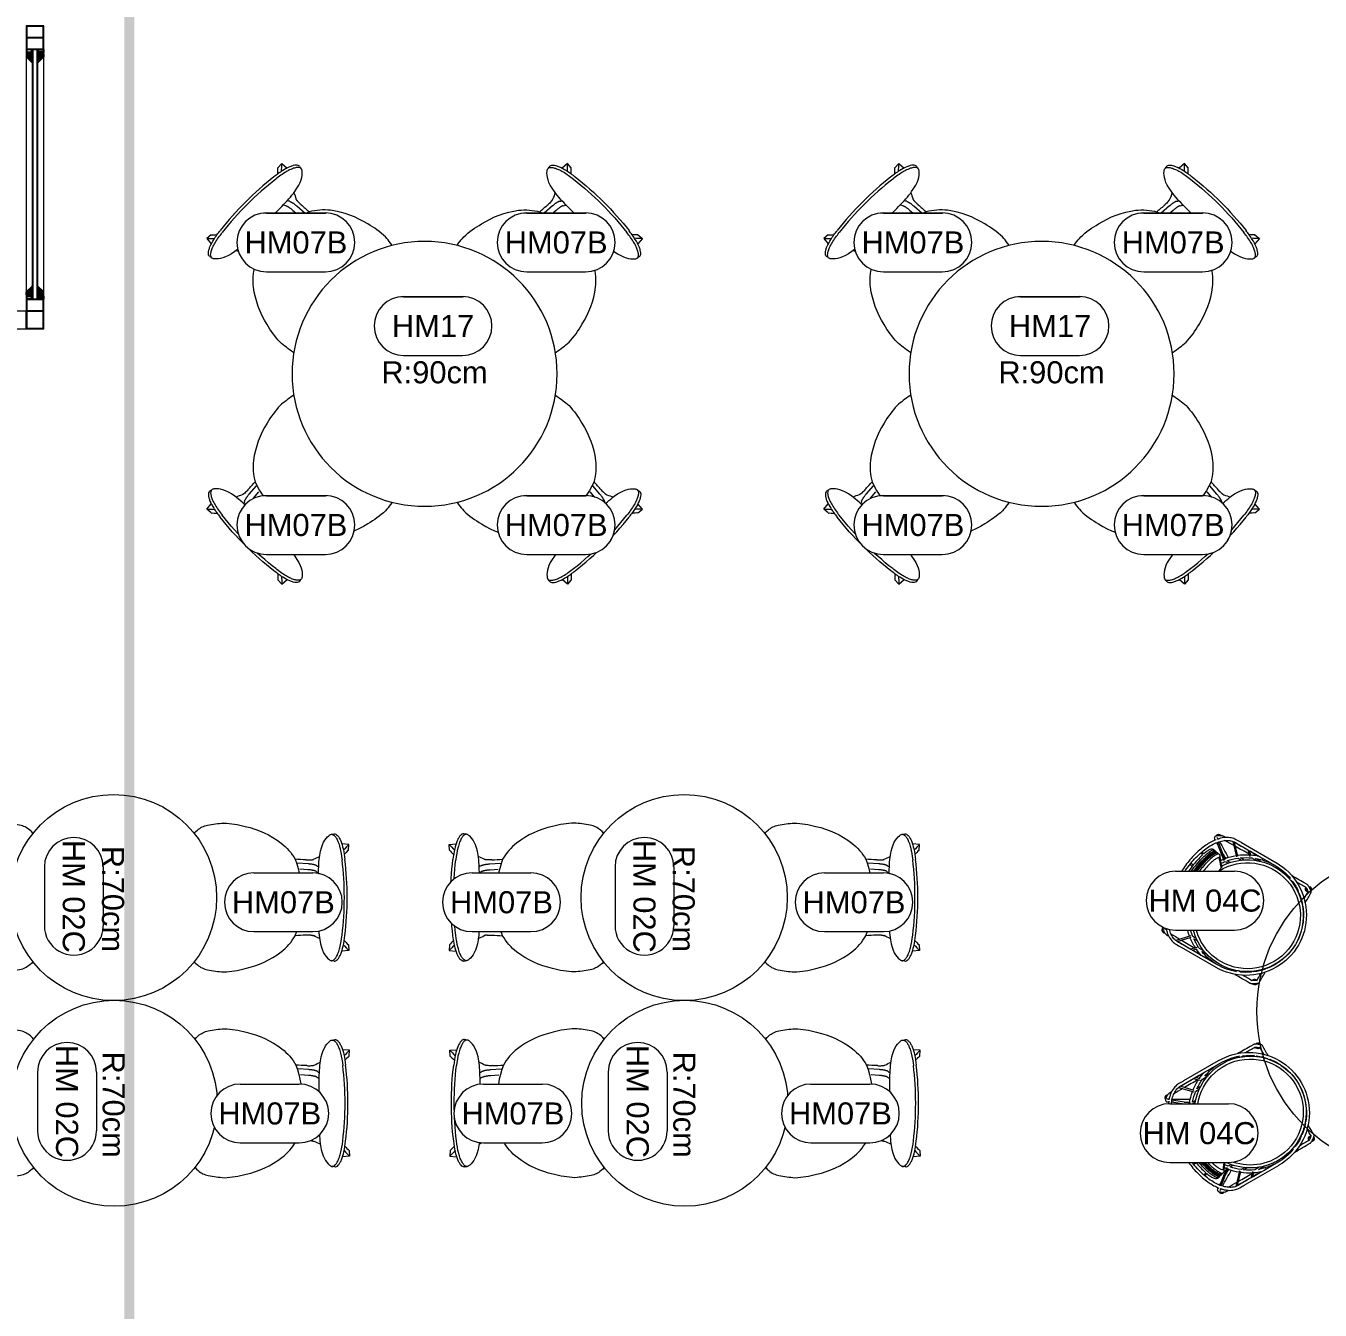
# Model space of a CAD drawing. Header units: millimetres. Extents: x 29001 to 40804, y -8833 to -5892.
# Drawn here: x 30050 to 30489.4, y -7316.2 to -6879.9 of the extents above; entities that cross this region are included whole.
import ezdxf
from ezdxf.enums import TextEntityAlignment as Align

# ---------------------------------------------------------------- set-up
doc = ezdxf.new("R2010")
doc.units = ezdxf.units.MM
doc.linetypes.add('DASHDOT2', pattern=[0.5, 0.25, -0.125, 0, -0.125])
doc.layers.get('0').update_dxf_attribs({"lineweight": 0})
for name, color, linetype, lineweight in [('wipeout', 254, 'Continuous', 0), ('xxx_Auto_Element_Dograma Cam', 140, 'Continuous', 0), ('xxx_Auto_Element_Dograma Ince', 245, 'Continuous', 0), ('xxx_Auto_Element_Dograma Metal', 211, 'Continuous', 0), ('xxx_Auto_Kaplama_Ahşap', 34, 'Continuous', 0), ('xxx_Auto_Kaplama_Ahşap Tarama', 16, 'Continuous', 0), ('xxx_Auto_Kaplama_Aluminyum', 133, 'Continuous', 0), ('xxx_Auto_Kaplama_Mermer Tarama', 45, 'Continuous', 0), ('xxx_Auto_SIGN_GENERAL', 51, 'Continuous', 0), ('xxx_Auto_Tefris_Tefris', 32, 'Continuous', 0), ('xxx_Auto_Yardimci_Isaret Genel', 51, 'Continuous', 0)]:
    doc.layers.add(name, color=color, linetype=linetype, lineweight=lineweight)
doc.styles.add('AUTOBAN', font='')
doc.styles.get("Standard").update_dxf_attribs({"font": 'arial.ttf'})
doc.styles.get('AUTOBAN').set_extended_font_data('Helvetica Normal Tr')

# ---------------------------------------------------------------- blocks, each defined once
blk = doc.blocks.new('2x2 kutu profil')
at = {"layer": 'xxx_Auto_Element_Dograma Metal', "linetype": 'Continuous'}
for points in [[(63241.45, 23662.14), (63242.45, 23662.14), (63242.45, 23660.14), (63241.45, 23660.14)], [(63241.65, 23661.94), (63242.25, 23661.94), (63242.25, 23660.34), (63241.65, 23660.34)]]:
    blk.add_lwpolyline(points, close=True, dxfattribs=at)
blk = doc.blocks.new('ahşap çıta')
at = {"layer": 'xxx_Auto_Kaplama_Ahşap Tarama'}
h = blk.add_hatch(dxfattribs=at)
h.set_pattern_fill('ANSI37', color=256, scale=2, angle=90)
h.set_pattern_definition([(135, (10767.26003, -7070.18812), (-0.176776695, -0.176776695), []), (225, (10767.26003, -7070.18812), (0.176776695, -0.176776695), [])])
edge = h.paths.add_edge_path()
edge.add_line((9163.56, 1679.14), (9162.06, 1679.14))
edge.add_line((9162.06, 1679.14), (9162.06, 1679.64))
edge.add_line((9162.06, 1679.64), (9161.56, 1679.64))
edge.add_line((9161.56, 1679.64), (9161.56, 1680.64))
edge.add_line((9161.56, 1680.64), (9163.56, 1682.64))
edge.add_line((9163.56, 1682.64), (9163.56, 1679.14))
at = {"layer": 'xxx_Auto_Kaplama_Ahşap'}
blk.add_lwpolyline([(9163.56, 1679.14), (9162.06, 1679.14), (9162.06, 1679.64), (9161.56, 1679.64), (9161.56, 1680.64), (9163.56, 1682.64), (9163.56, 1679.14)], dxfattribs=at)
blk = doc.blocks.new('TÜM LAYOOUT')
at = {"layer": 'xxx_Auto_Element_Dograma Cam'}
for points in [[(907.26, -566.07), (907.26, -650.95), (907.66, -650.95), (907.66, -566.07)], [(908.86, -566.07), (908.86, -650.95), (909.26, -650.95), (909.26, -566.07)]]:
    blk.add_lwpolyline(points, close=True, dxfattribs=at)
at = {"layer": 'xxx_Auto_Element_Dograma Ince'}
blk.add_lwpolyline([(905.26, -566.07), (905.26, -650.95), (911.26, -650.95), (911.26, -566.07)], close=True, dxfattribs=at)
at = {"layer": 'xxx_Auto_Element_Dograma Metal', "linetype": 'Continuous'}
for points in [[(911.26, -558.07), (905.26, -558.07), (905.26, -562.07), (911.26, -562.07)], [(911.26, -562.07), (905.26, -562.07), (905.26, -566.07), (911.26, -566.07)], [(911.06, -558.27), (905.46, -558.27), (905.46, -561.87), (911.06, -561.87)], [(911.06, -562.27), (905.46, -562.27), (905.46, -565.87), (911.06, -565.87)], [(911.26, -650.95), (905.26, -650.95), (905.26, -654.95), (911.26, -654.95)], [(911.06, -651.15), (905.46, -651.15), (905.46, -654.75), (911.06, -654.75)], [(905.26, -660.95), (905.26, -654.95), (901.26, -654.95), (901.26, -660.95)], [(911.26, -660.95), (911.26, -654.95), (905.26, -654.95), (905.26, -660.95)], [(911.06, -660.75), (911.06, -655.15), (905.46, -655.15), (905.46, -660.75)]]:
    blk.add_lwpolyline(points, close=True, dxfattribs=at)
at = {"layer": 'xxx_Auto_Kaplama_Ahşap', "color": 1, "xscale": -1, "rotation": 180}
blk.add_blockref('ahşap çıta', (-8256.3, 1112.06), dxfattribs=at)
at = {"layer": 'xxx_Auto_Kaplama_Ahşap', "color": 1, "rotation": 180}
blk.add_blockref('ahşap çıta', (10072.83, 1112.06), dxfattribs=at)
at = {"layer": 'xxx_Auto_Kaplama_Ahşap', "color": 1}
blk.add_blockref('ahşap çıta', (-8256.3, -2329.09), dxfattribs=at)
at = {"layer": 'xxx_Auto_Kaplama_Ahşap', "color": 1, "xscale": -1}
blk.add_blockref('ahşap çıta', (10072.83, -2329.09), dxfattribs=at)
at = {"layer": 'xxx_Auto_Kaplama_Aluminyum', "color": 1, "linetype": 'Continuous', "xscale": -1, "rotation": 90}
for p in [(24567.4, 62675.38), (24567.4, 62591.5)]:
    blk.add_blockref('2x2 kutu profil', p, dxfattribs=at)
at = {"layer": 'xxx_Auto_Kaplama_Aluminyum', "color": 1, "linetype": 'Continuous', "rotation": 270}
for p in [(-22750.88, 62675.38), (-22750.88, 62591.5)]:
    blk.add_blockref('2x2 kutu profil', p, dxfattribs=at)
blk = doc.blocks.new('THC PLAN')
at = {"linetype": 'Continuous'}
blk.add_wipeout([(1592.84, -948.22), (1593.27, -911.48), (1597.33, -907.91), (1608.94, -904.92), (1618.54, -904.84), (1628.14, -907.26), (1634.76, -910.81), (1635.32, -948.21), (1631.21, -948.78), (1626.45, -950.79), (1620.72, -953.05), (1612.25, -953.37), (1605.07, -952), (1598.78, -948.45)], dxfattribs=at).translate(0, 0, 41.86).dxf.layer = 'wipeout'
for p, q in [((1603.32, -909.32), (1602.99, -908.48)), ((1603.46, -908.31), (1603.78, -909.14)), ((1608.45, -908.12), (1608.24, -907.14)), ((1608.74, -907.06), (1608.95, -908.05)), ((1613.88, -907.71), (1613.88, -906.67)), ((1614.38, -906.67), (1614.38, -907.72)), ((1619.31, -908.07), (1619.52, -907.06)), ((1620.02, -907.14), (1619.8, -908.14)), ((1624.43, -909.27), (1624.8, -908.31)), ((1625.27, -908.48), (1624.9, -909.43)), ((1601.41, -916.6), (1597.36, -911.59)), ((1597.74, -911.27), (1601.84, -916.33)), ((1626.42, -916.33), (1630.52, -911.27)), ((1630.91, -911.59), (1626.85, -916.6)), ((1593.63, -918.47), (1593.63, -932.04)), ((1598.24, -919.78), (1594.64, -916.39)), ((1594.71, -915.76), (1598.64, -919.47)), ((1601.41, -918.52), (1601.41, -917.37)), ((1601.91, -916.95), (1601.91, -918.09)), ((1624.58, -916.77), (1624.58, -916.77)), ((1626.35, -918.09), (1626.35, -916.95)), ((1626.85, -917.37), (1626.85, -918.52)), ((1629.63, -919.47), (1633.56, -915.76)), ((1633.62, -916.39), (1630.02, -919.78)), ((1634.63, -918.47), (1634.63, -932.15)), ((1594.63, -921.55), (1596.25, -923.25)), ((1595.86, -923.57), (1594.63, -922.27)), ((1598.24, -922.22), (1598.24, -920.84)), ((1598.74, -920.17), (1598.74, -921.49)), ((1629.52, -921.49), (1629.52, -920.17)), ((1630.02, -920.84), (1630.02, -922.22)), ((1632.01, -923.25), (1633.63, -921.55)), ((1633.63, -922.27), (1632.4, -923.57)), ((1594.63, -926.8), (1594.85, -927.56)), ((1595.86, -927.42), (1595.86, -925.33)), ((1596.36, -924.11), (1596.36, -925.91)), ((1631.9, -925.91), (1631.9, -924.11)), ((1632.4, -925.33), (1632.4, -927.42)), ((1633.41, -927.56), (1633.63, -926.8)), ((1595.86, -938.96), (1595.86, -937.86)), ((1596.36, -939.36), (1596.36, -940.18)), ((1631.9, -940.18), (1631.9, -939.37)), ((1632.4, -937.86), (1632.4, -938.96)), ((1598.24, -943.45), (1598.24, -943.06)), ((1598.74, -943.78), (1598.74, -944.12)), ((1629.52, -944.12), (1629.52, -943.78)), ((1630.02, -943.06), (1630.02, -943.45)), ((1601.41, -946.92), (1601.41, -946.75)), ((1601.91, -947.19), (1601.91, -947.34)), ((1626.35, -947.34), (1626.35, -947.19)), ((1626.85, -946.75), (1626.85, -946.92)), ((1605.2, -949.48), (1605.2, -949.41)), ((1605.7, -949.67), (1605.7, -949.73)), ((1609.43, -951.07), (1609.43, -951.05)), ((1609.93, -951.17), (1609.93, -951.19)), ((1614.38, -951.64), (1614.38, -951.64)), ((1618.33, -951.19), (1618.33, -951.17)), ((1618.83, -951.05), (1618.83, -951.07)), ((1622.56, -949.73), (1622.56, -949.67)), ((1623.06, -949.41), (1623.06, -949.48))]:
    blk.add_line(p, q)
for centre, radius, start, end in [((1614.2, -948.19), 40.47, 94.8315, 95.6642), ((1595.91, -910.88), 1, 90.2693, 208.0879), ((1595.9, -910.88), 0.9, 85.2765, 203.3664), ((-46923.15, -394.15), 48521.73, 359.382869, 359.387008), ((1595.91, -910.86), 0.978, 80.4544, 90.5627), ((1564.68, -929.7), 36.95, 30.447, 31.4039), ((1600.57, -914.16), 5.21, 141.4282, 145.6715), ((297068.66, 175160.92), 343955.08, 210.7908923, 210.7919123), ((-260.29, -2019.91), 2163.75, 30.80378, 30.82388), ((1116.15, -1004.87), 493.16, 10.8161, 10.8849), ((1600.74, -912.29), 0.197, 190.729, 239.4928), ((1569.61, -954.34), 52.12, 53.462, 53.476), ((1600.86, -912.87), 0.2, 190.7761, 223.5898), ((1600.85, -912.88), 0.195, 223.4279, 239.6177), ((1114.71, -1005.15), 494.62, 10.6325, 10.7011), ((1601.7, -913.75), 0.866, 189.3738, 279.2988), ((1884.95, -986.93), 267.55, 164.1343, 164.2614), ((1627.51, -913.35), 0.198, 297.5581, 312.6002), ((1627.5, -913.35), 0.209, 312.4896, 342.9657), ((1887.01, -987.52), 269.69, 164.0082, 164.0495), ((1627.67, -912.78), 0.203, 296.7937, 344.0611), ((1648.5, -945.32), 38.43, 122.6419, 122.6613), ((1889.25, -988.16), 272.02, 163.7985, 163.9236), ((149344.79, -88940.49), 171954.48, 149.2075374, 149.2095778), ((3451.31, -1997.69), 2120.39, 149.17602, 149.19653), ((1663.58, -929.7), 36.94, 148.596, 149.5531), ((1627.65, -914.2), 5.27, 34.3541, 38.5485), ((1632.35, -910.86), 0.978, 89.4373, 99.5464), ((1632.36, -910.88), 0.9, 336.3666, 94.7195), ((1632.36, -910.88), 1, 331.8971, 89.7497), ((50151.07, -394.15), 48521.39, 180.612992, 180.617131), ((-174535.59, 977.81), 176140.55, 359.3821298, 359.3837966), ((-84176.07, 5.7), 85775.8, 359.3844292, 359.3847095), ((1614.13, -932.64), 19, 122.793, 0.0008), ((-412725.86, 3543.07), 414345.63, 359.3824647, 359.3831882), ((1614.13, -932.64), 18, 117.59, 0.0008), ((1614.02, -932.03), 20.34, 129.2367, 140.661), ((1614.03, -932.05), 19.36, 130.6829, 142.1514), ((18363.75, 9073.41), 19513.8, 210.787593, 210.792986), ((1600.81, -917.19), 0.488, 118.4283, 144.886), ((1569.48, -955.03), 51.51, 48.1472, 51.9769), ((1614.19, -932.24), 20.61, 125.0952, 127.857), ((1614.19, -932.24), 19.61, 124.3323, 128.778), ((1614.16, -932.7), 19.07, 122.7793, 129.9888), ((1604.38, -916.07), 0.807, 227.9853, 276.9377), ((1614.44, -962.53), 46.36, 81.6537, 86.4291), ((1614.13, -932.64), 18, 0.0079, 60.5484), ((1623.87, -916.4), 0.733, 260.9271, 310.9473), ((1646.83, -943.52), 34.8, 124.6874, 130.2411), ((1614.13, -932.64), 19, 0.0079, 56.645), ((1614.08, -932.23), 19.6, 51.2236, 55.021), ((1614.07, -932.24), 20.61, 52.1425, 54.1372), ((1614.23, -932.05), 19.36, 37.8462, 49.3143), ((1614.25, -932.03), 20.33, 39.3378, 50.7645), ((-13877.25, 8324.46), 18049.53, 329.204559, 329.210392), ((415951.98, 3543.04), 414343.49, 180.6168118, 180.6175353), ((87404.05, 5.7), 85775.52, 180.6152905, 180.6155707), ((177763.61, 977.8), 176140.31, 180.6162034, 180.6178702), ((349183.86, -4670.25), 347609.36, 179.3822299, 179.3827779), ((1614.25, -932.22), 20.63, 142.0473, 152.9751), ((1614.22, -932.2), 19.6, 144.5757, 155.6342), ((1614.23, -932.71), 19.13, 144.0882, 146.7268), ((1614.03, -932.7), 19.11, 33.256, 35.8973), ((1614.06, -932.2), 19.59, 24.3634, 35.4291), ((1614.01, -932.22), 20.64, 27.0261, 37.9514), ((-345954.87, -4670.24), 347608.63, 0.6172221, 0.6177701), ((1613.96, -932.08), 20.31, 154.4617, 162.0598), ((1614.2, -932.16), 19.57, 159.5687, 178.2071), ((1595.22, -925.69), 0.547, 141.6908, 178.2924), ((1614.15, -932.63), 19.02, 159.3031, 164.1022), ((1614.07, -932.16), 19.56, 0.343, 20.4337), ((1614.31, -932.08), 20.3, 17.9379, 25.5392), ((1633.04, -925.69), 0.547, 1.7075, 38.3186), ((1614.09, -932.64), 19.04, 0.0133, 15.9291), ((1614.13, -932.15), 20.5, 179.7042, 0.2959), ((1614.19, -932.13), 19.56, 180.031, 200.4327), ((1614.1, -932.63), 19.03, 339.278, 359.9877), ((1614.07, -932.13), 19.56, 339.5661, 359.9696), ((1614.19, -932.6), 19.07, 200.7714, 215.8967), ((1614.21, -932.09), 19.59, 204.3627, 215.4282), ((1614.05, -932.09), 19.59, 324.5737, 335.6366), ((1632.98, -938.83), 0.515, 328.5381, 348.5813), ((4065.95, -924.18), 2470.22, 180.397, 180.4842), ((1614.03, -932.25), 19.35, 217.8474, 229.3188), ((1614.12, -932.64), 19.01, 312.0405, 326.7493), ((1614.24, -932.25), 19.35, 310.6809, 322.1522), ((-889.11, -923.77), 2521.64, 359.51618, 359.6016), ((1595.9, -946.08), 0.999, 180.1266, 275.5049), ((1595.9, -946.08), 0.899, 156.6331, 270.4107), ((1604.7, -940.18), 10.1, 208.4626, 218.5795), ((1595.9, -946.08), 1, 355.3101, 92.3742), ((1595.9, -946.08), 0.899, 349.4504, 89.1333), ((1598.82, -5280.97), 4334.49, 89.99144, 90.02914), ((1595.93, -946.09), 0.869, 338.6947, 349.6935), ((1595.92, -946.09), 0.974, 336.4929, 349.6812), ((1595.95, -946.08), 0.946, 349.3656, 355.317), ((1600.71, -946.98), 0.499, 236.2994, 259.2635), ((1614.19, -932.55), 19.1, 230.0016, 241.9381), ((1614.2, -932.04), 19.63, 231.2306, 242.7134), ((1614.08, -932.55), 19.1, 296.3579, 309.977), ((1614.06, -932.04), 19.63, 297.2867, 308.7696), ((1629.44, -5280.93), 4334.46, 89.97086, 90.00856), ((1632.36, -946.08), 1, 87.6256, 184.6899), ((1632.31, -946.08), 0.946, 184.683, 190.6344), ((1632.34, -946.09), 0.975, 190.3184, 203.5021), ((1632.36, -946.08), 0.899, 90.8663, 190.5496), ((1623.37, -940.04), 10.34, 321.4895, 331.2152), ((1632.33, -946.09), 0.869, 190.3065, 201.3053), ((1632.36, -946.08), 0.999, 264.5046, 359.8638), ((1632.36, -946.08), 0.899, 268.6642, 23.372), ((1632.39, -946.07), 0.976, 359.5151, 27.8367), ((1614.15, -932.58), 19.06, 243.7062, 265.5193), ((1614.09, -932.25), 19.38, 244.3599, 256.088), ((1614.15, -932.06), 19.59, 257.567, 265.6333), ((1614.13, -932.27), 19.38, 270.7456, 272.5678), ((1614.12, -932.07), 19.58, 272.6119, 282.4335), ((1614.11, -932.55), 19.09, 277.8507, 284.309), ((1614.17, -932.26), 19.38, 283.91, 295.6403)]:
    blk.add_arc(centre, radius, start, end)
for points, knots in [([(1633.63, -932.15), (1633.63, -928.56), (1633.63, -923.88), (1633.63, -918.7), (1633.63, -916.97), (1633.61, -915.77), (1633.26, -914.51), (1632.34, -912.98), (1631, -911.6), (1628.69, -909.89), (1624.97, -908.2), (1619.8, -906.95), (1614.12, -906.53), (1608.48, -906.95), (1603.31, -908.19), (1599.58, -909.89), (1597.25, -911.6), (1595.91, -913), (1594.99, -914.52), (1594.66, -915.78), (1594.63, -916.95), (1594.63, -918.63), (1594.63, -921.61), (1594.63, -926.3), (1594.63, -929.94), (1594.63, -932.15)], [0, 0, 0, 0, 10.76451, 14.024069, 15.555245, 15.941019, 17.620949, 19.411439, 21.291586, 23.347652, 28.009803, 33.466332, 39.246754, 45.02672, 50.416088, 55.123917, 57.239292, 59.076888, 60.892815, 62.543481, 62.92004, 64.407062, 67.565743, 71.876191, 78.483634, 78.483634, 78.483634, 78.483634]), ([(1594.81, -912.94), (1594.81, -912.65), (1594.82, -912.32), (1594.82, -911.87), (1594.96, -911.42), (1595.34, -910.77), (1595.82, -910.12), (1596.28, -909.69), (1596.71, -909.62), (1596.98, -909.79), (1597.14, -910.05), (1597.24, -910.22), (1597.31, -910.34)], [0, 0, 0, 0, 0.880915, 0.993849, 1.346591, 2.269542, 3.256294, 3.760106, 4.149937, 4.470063, 4.670286, 5.067906, 5.067906, 5.067906, 5.067906]), ([(1597.08, -910.51), (1598.11, -909.7), (1600.5, -908.28), (1604.62, -906.79), (1609.26, -905.87), (1614.15, -905.57), (1619.06, -905.88), (1623.7, -906.8), (1627.81, -908.3), (1630.18, -909.72), (1631.18, -910.51)], [0, 0, 0, 0, 3.921864, 8.309993, 13.091815, 18.083368, 22.974007, 27.823927, 32.224374, 36.05482, 36.05482, 36.05482, 36.05482]), ([(1600.42, -911.64), (1600.41, -911.53), (1600.42, -911.3), (1600.58, -910.84), (1601.09, -910.3), (1602.06, -909.76), (1602.84, -909.45), (1603.31, -909.29)], [0, 0, 0, 0, 0.338025, 0.68305, 1.454174, 2.518494, 3.984482, 3.984482, 3.984482, 3.984482]), ([(1628.03, -912.26), (1628.06, -912.17), (1628, -911.96), (1627.76, -911.68), (1627.37, -911.36), (1626.56, -910.87), (1625.22, -910.28), (1622.71, -909.45), (1619.97, -908.89), (1617.13, -908.57), (1614.75, -908.46), (1610.9, -908.53), (1607.33, -908.98), (1604.5, -909.66), (1603.23, -910.04), (1602.2, -910.4), (1601.29, -910.84), (1600.81, -911.14), (1600.5, -911.44), (1600.42, -911.66), (1600.44, -911.75)], [0, 0, 0, 0, 0.278376, 0.622174, 1.101377, 1.776557, 3.467846, 5.471554, 9.70769, 11.850074, 14.034591, 16.85395, 23.401701, 24.800898, 25.582134, 27.367063, 28.053406, 28.640071, 29.045823, 29.318055, 29.318055, 29.318055, 29.318055]), ([(1627.86, -912.83), (1627.89, -912.74), (1627.84, -912.53), (1627.6, -912.25), (1627.22, -911.94), (1626.42, -911.45), (1625.11, -910.86), (1622.65, -910.04), (1619.24, -909.34), (1615.52, -909.04), (1610.96, -909.13), (1607.51, -909.54), (1604.63, -910.24), (1603.35, -910.61), (1602.21, -911.02), (1601.33, -911.46), (1600.89, -911.75), (1600.61, -912.02), (1600.53, -912.24), (1600.55, -912.33)], [0, 0, 0, 0, 0.277702, 0.618512, 1.091914, 1.757706, 3.423591, 5.396429, 9.506247, 13.871508, 16.559288, 23.186824, 24.264895, 25.436055, 27.176987, 27.899431, 28.370671, 28.773552, 29.045239, 29.045239, 29.045239, 29.045239]), ([(1627.76, -913.21), (1627.78, -913.12), (1627.73, -912.91), (1627.49, -912.63), (1627.12, -912.32), (1626.33, -911.83), (1625.03, -911.25), (1622.6, -910.44), (1619.21, -909.73), (1615.51, -909.43), (1610.97, -909.52), (1607.54, -909.94), (1604.67, -910.63), (1603.4, -911), (1602.27, -911.41), (1601.4, -911.85), (1600.96, -912.14), (1600.69, -912.41), (1600.6, -912.63), (1600.62, -912.72)], [0, 0, 0, 0, 0.276857, 0.615332, 1.083989, 1.743361, 3.392434, 5.344886, 9.417286, 13.762083, 16.446861, 23.042581, 24.113255, 25.276096, 27.004477, 27.721281, 28.188925, 28.589676, 28.860721, 28.860721, 28.860721, 28.860721]), ([(1600.61, -912.61), (1600.62, -912.51), (1600.7, -912.29), (1600.98, -912), (1601.41, -911.7), (1602.26, -911.26), (1603.66, -910.73), (1606.94, -909.86), (1610.8, -909.36), (1614.59, -909.27), (1617.1, -909.39), (1619.47, -909.65), (1621.63, -910.06), (1623.56, -910.59), (1625.09, -911.11), (1626.36, -911.69), (1627.12, -912.18), (1627.5, -912.49), (1627.73, -912.81), (1627.78, -913.03), (1627.77, -913.12)], [0, 0, 0, 0, 0.299857, 0.688409, 1.212511, 1.856299, 3.561617, 5.708866, 12.030256, 15.183819, 17.082644, 19.555489, 22.346767, 23.656596, 25.571171, 27.191727, 27.809975, 28.30105, 28.668251, 28.958914, 28.958914, 28.958914, 28.958914]), ([(1627.7, -913.4), (1627.73, -913.31), (1627.67, -913.1), (1627.44, -912.82), (1627.07, -912.51), (1626.28, -912.03), (1624.99, -911.44), (1622.58, -910.63), (1619.2, -909.93), (1615.51, -909.63), (1610.98, -909.72), (1607.55, -910.13), (1604.69, -910.83), (1603.43, -911.19), (1602.3, -911.61), (1601.44, -912.04), (1601, -912.34), (1600.72, -912.6), (1600.64, -912.82), (1600.66, -912.91)], [0, 0, 0, 0, 0.276638, 0.614131, 1.080881, 1.737163, 3.377868, 5.320178, 9.373954, 13.708549, 16.391827, 22.971683, 24.038674, 25.197375, 26.919507, 27.633832, 28.100026, 28.499849, 28.770724, 28.770724, 28.770724, 28.770724]), ([(1603.78, -909.14), (1604.58, -908.89), (1606.28, -908.46), (1609.88, -907.87), (1614.41, -907.58), (1619.64, -907.99), (1622.9, -908.75), (1624.43, -909.27)], [0, 0, 0, 0, 2.511515, 5.247937, 10.953451, 16.085332, 20.943932, 20.943932, 20.943932, 20.943932]), ([(1624.9, -909.43), (1625.17, -909.54), (1625.68, -909.74), (1626.56, -910.16), (1627.39, -910.65), (1628.03, -911.37), (1628.11, -911.93), (1628.05, -912.17)], [0, 0, 0, 0, 0.854425, 1.667052, 2.902407, 3.750177, 4.494991, 4.494991, 4.494991, 4.494991]), ([(1630.95, -910.34), (1631.02, -910.22), (1631.12, -910.05), (1631.28, -909.79), (1631.56, -909.62), (1631.98, -909.69), (1632.44, -910.12), (1632.91, -910.76), (1633.3, -911.42), (1633.44, -911.87), (1633.45, -912.32), (1633.45, -912.65), (1633.45, -912.94)], [0, 0, 0, 0, 0.397513, 0.599592, 0.923848, 1.307284, 1.812926, 2.777218, 3.722785, 4.073147, 4.186061, 5.067708, 5.067708, 5.067708, 5.067708]), ([(1593.63, -918.47), (1593.64, -917.81), (1593.61, -916.97), (1593.68, -915.56), (1594.07, -914.15), (1595.1, -912.36), (1596.16, -911.3), (1596.75, -910.79)], [0, 0, 0, 0, 1.986445, 2.527254, 4.232645, 6.326212, 8.682617, 8.682617, 8.682617, 8.682617]), ([(1627.59, -913.79), (1627.62, -913.69), (1627.57, -913.49), (1627.34, -913.21), (1626.96, -912.9), (1626.19, -912.41), (1624.91, -911.83), (1622.52, -911.02), (1619.17, -910.33), (1615.5, -910.03), (1610.99, -910.12), (1607.57, -910.53), (1604.73, -911.22), (1603.48, -911.59), (1602.36, -912), (1601.5, -912.43), (1601.07, -912.73), (1600.79, -912.99), (1600.71, -913.21), (1600.73, -913.3)], [0, 0, 0, 0, 0.276621, 0.612525, 1.076377, 1.726712, 3.35076, 5.272889, 9.289591, 13.603837, 16.284117, 22.83233, 23.891984, 25.042448, 26.752132, 27.462175, 27.926158, 28.324409, 28.59525, 28.59525, 28.59525, 28.59525]), ([(1600.72, -913.2), (1600.73, -913.1), (1600.8, -912.88), (1601.07, -912.59), (1601.5, -912.29), (1602.36, -911.84), (1603.75, -911.32), (1606.44, -910.6), (1610.22, -910.01), (1614.8, -909.81), (1619.22, -910.15), (1622.61, -910.88), (1625, -911.69), (1626.23, -912.27), (1626.97, -912.75), (1627.34, -913.07), (1627.57, -913.38), (1627.62, -913.6), (1627.61, -913.7)], [0, 0, 0, 0, 0.298109, 0.672222, 1.181866, 1.847501, 3.58322, 5.631914, 10.203243, 15.02391, 19.387936, 23.475016, 25.395043, 26.937474, 27.549506, 28.042589, 28.40077, 28.694057, 28.694057, 28.694057, 28.694057]), ([(1600.84, -913.89), (1600.82, -913.79), (1600.9, -913.59), (1601.16, -913.33), (1601.56, -913.04), (1602.39, -912.61), (1603.79, -912.08), (1606.47, -911.36), (1610.26, -910.77), (1614.78, -910.57), (1619.11, -910.91), (1622.4, -911.61), (1624.74, -912.39), (1625.96, -912.95), (1626.75, -913.43), (1627.14, -913.74), (1627.4, -914.05), (1627.46, -914.27), (1627.43, -914.36)], [0, 0, 0, 0, 0.278877, 0.621533, 1.095914, 1.760487, 3.415037, 5.578987, 10.091194, 14.876802, 19.142059, 23.109684, 24.91948, 26.554393, 27.129029, 27.676229, 28.060521, 28.328174, 28.328174, 28.328174, 28.328174]), ([(1601.84, -914.6), (1601.82, -914.51), (1601.9, -914.33), (1602.14, -914.09), (1602.51, -913.83), (1603.28, -913.43), (1604.57, -912.96), (1607.05, -912.31), (1610.53, -911.78), (1614.71, -911.6), (1618.72, -911.89), (1621.76, -912.52), (1623.93, -913.22), (1625.2, -913.79), (1626.02, -914.3), (1626.38, -914.72), (1626.43, -914.92), (1626.41, -915)], [0, 0, 0, 0, 0.259541, 0.576073, 1.010427, 1.622498, 3.14659, 5.139082, 9.305189, 13.701852, 17.654608, 21.343981, 22.998248, 24.493832, 25.517481, 25.87179, 26.120974, 26.120974, 26.120974, 26.120974]), ([(1631.51, -910.79), (1631.81, -911.04), (1632.36, -911.56), (1633.34, -912.68), (1634.19, -914.12), (1634.58, -915.55), (1634.65, -916.97), (1634.62, -917.81), (1634.63, -918.47)], [0, 0, 0, 0, 1.165515, 2.298684, 4.425887, 6.153316, 6.688381, 8.682163, 8.682163, 8.682163, 8.682163]), ([(1626.41, -915), (1625.97, -915.32), (1625.33, -915.81), (1624.51, -916.47), (1624.07, -916.85), (1623.82, -917.06), (1623.77, -917.11), (1623.75, -917.11), (1623.73, -917.11), (1623.7, -917.1), (1623.3, -917.02), (1622.73, -916.91), (1622.01, -916.79), (1621.33, -916.68), (1620.45, -916.56), (1618.84, -916.36), (1617, -916.22), (1612.19, -916.09), (1608.12, -916.35), (1604.64, -916.84), (1604.47, -916.86), (1604.37, -916.78), (1603.9, -916.34), (1603.27, -915.79), (1602.48, -915.12), (1602.09, -914.8), (1601.84, -914.6)], [0, 0, 0, 0, 1.638122, 2.407606, 3.164681, 3.377744, 3.380052, 3.389163, 3.423595, 3.452493, 3.460983, 4.66918, 5.166854, 5.667294, 6.73481, 7.820974, 10.55463, 12.251255, 22.267831, 22.760393, 22.783016, 22.786224, 23.134341, 24.725115, 25.26913, 26.243946, 26.243946, 26.243946, 26.243946]), ([(1626.41, -915), (1626.47, -915.02), (1626.57, -915.03), (1626.79, -915.02), (1627.16, -914.87), (1627.37, -914.58), (1627.43, -914.36)], [0, 0, 0, 0, 0.167666, 0.321649, 0.644728, 1.334715, 1.334715, 1.334715, 1.334715]), ([(1596.5, -947.47), (1596.39, -947.45), (1596.22, -947.34), (1596, -947.09), (1595.62, -946.6), (1595.25, -946.03), (1594.94, -945.49), (1594.82, -945.21), (1594.82, -944.88), (1594.8, -942.8), (1594.79, -940.79), (1594.77, -938.93)], [0, 0, 0, 0, 0.34068, 0.599078, 0.989648, 2.195656, 2.619669, 2.869219, 3.117296, 3.578898, 9.1396, 9.1396, 9.1396, 9.1396]), ([(1633.49, -938.93), (1633.48, -940.94), (1633.46, -943.01), (1633.45, -945.09), (1633.43, -945.26), (1633.32, -945.49), (1633.01, -946.03), (1632.64, -946.6), (1632.26, -947.09), (1632.05, -947.34), (1631.87, -947.45), (1631.76, -947.47)], [0, 0, 0, 0, 6.022079, 6.190929, 6.26967, 6.514877, 6.943839, 8.152033, 8.537297, 8.799681, 9.139602, 9.139602, 9.139602, 9.139602]), ([(1600.52, -947.48), (1599.22, -947.48), (1597.88, -947.48), (1596.54, -947.48), (1596.5, -947.47)], [0, 0, 0, 0, 3.901896, 4.019045, 4.019045, 4.019045, 4.019045]), ([(1631.76, -947.47), (1631.72, -947.48), (1630.38, -947.48), (1629.04, -947.48), (1627.74, -947.48)], [0, 0, 0, 0, 0.118356, 4.019062, 4.019062, 4.019062, 4.019062])]:
    blk.add_open_spline(points, degree=3, knots=knots)
blk = doc.blocks.new('*U141')
at = {"layer": 'xxx_Auto_Tefris_Tefris', "xscale": -1}
blk.add_blockref('THC PLAN', (1614.08, 929.11, -20.93), dxfattribs=at)
blk = doc.blocks.new('*U140')
at = {"color": 0, "linetype": 'ByBlock', "lineweight": -2, "transparency": 16777216}
blk.add_blockref('*U141', (22504.95, 4637.74, 20.93), dxfattribs=at)
for p, rotation in [((22444.62, 4601.8, 20.93), 59.99999999999997), ((22566.24, 4603.46, 20.93), 299.9999999999999), ((22445.57, 4531.58, 20.93), 120), ((22567.2, 4533.24, 20.93), 239.9999999999999), ((22506.86, 4497.3, 20.93), 180)]:
    blk.add_blockref('*U141', p, dxfattribs=dict(at, rotation=rotation))
blk = doc.blocks.new('wıng 01')
blk.add_wipeout([(-40.12, 0.99), (-40.12, 1.98), (-40.01, 6.69), (-39.78, 11.39), (-38.74, 17.8), (-36.81, 21.6), (-33.94, 23.97), (-29.41, 25.03), (-25.94, 25.27), (-22.96, 24.94), (-19.31, 24.16), (-12.23, 21.67), (-8.87, 19.74), (-5.37, 16.93), (-3.75, 15.06), (-2.36, 12.98), (3.88, 12.96), (4.9, 13.44), (5.91, 13.94), (6.28, 15.95), (7.03, 18.21), (8.45, 20.42), (9.89, 21.46), (11.17, 21.6), (12.13, 20.92), (13.47, 18.18), (15.84, 18.01), (15.69, 16.05), (14.29, 14.58), (14.51, 12.92), (14.89, 9.22), (15.1, 6.35), (15.21, 4.05), (15.28, -0.11), (15.25, -3), (15.15, -5.39), (14.85, -9.7), (14.51, -12.92), (14.29, -14.58), (15.69, -16.05), (15.84, -18.01), (13.47, -18.18), (13.24, -18.84), (12.84, -19.76), (12.33, -20.65), (11.63, -21.39), (11.11, -21.61), (9.89, -21.46), (8.34, -20.3), (7.45, -19.05), (6.93, -17.97), (6.36, -16.24), (6.1, -15.09), (5.91, -13.94), (4.2, -13.11), (3.4, -12.83), (2.39, -12.76), (-2.36, -12.98), (-2.66, -13.47), (-4.14, -15.54), (-6.34, -17.84), (-10.22, -20.56), (-12.7, -21.88), (-18.09, -23.84), (-25.91, -25.25), (-32.12, -24.56), (-33.94, -23.95), (-37.24, -21.01), (-38.18, -19.36), (-38.82, -17.46), (-39.42, -14.6), (-39.84, -10.45), (-40.12, -1.96), (-40.12, 0.99), (-40.11, 2.9), (-40.01, 6.69), (-39.96, 8.09), (-39.91, 9.17), (-39.91, 9.17), (-39.84, 10.46)]).dxf.layer = 'wipeout'
at = {"layer": 'xxx_Auto_Tefris_Tefris'}
for p, q in [((15.84, 18.01), (13.47, 18.18)), ((15.69, 16.05), (15.84, 18.01)), ((2.04, 11.42), (-1.68, 11.68)), ((1.9, 9.45), (-0.84, 9.65)), ((2.04, -11.42), (-1.68, -11.68)), ((1.9, -9.45), (-0.84, -9.65)), ((15.69, -16.05), (15.84, -18.01)), ((15.84, -18.01), (13.47, -18.18))]:
    blk.add_line(p, q, dxfattribs=at)
at = {"layer": 'xxx_Auto_Tefris_Tefris', "flags": 128}
for points in [[(-40.13, 0), (-40.12, 1.98, -0.01371), (-39.78, 11.39, -0.049344), (-38.74, 17.8, -0.150356), (-35.54, 22.91, -0.130615), (-32.12, 24.58, -0.0306), (-26.68, 25.31, -0.055771), (-19.31, 24.16, -0.107535), (-7.11, 18.5, -0.093156), (-2.36, 12.98, -0.080348), (0, 0.01, -0.080348)], [(-40.13, 0.02), (-40.12, -1.96, 0.01371), (-39.78, -11.38, 0.049344), (-38.74, -17.78, 0.150356), (-35.54, -22.9, 0.130615), (-32.12, -24.56, 0.0306), (-26.68, -25.29, 0.055771), (-19.31, -24.14, 0.107535), (-7.11, -18.48, 0.093156), (-2.36, -12.97, 0.080348), (0, 0.01, 0.080348)]]:
    blk.add_lwpolyline(points, format="xyb", dxfattribs=at)
at = {"layer": 'xxx_Auto_Tefris_Tefris'}
for centre, radius, start, end in [((32.44, 0.66), 24.02, 133.7252, 140.0659), ((-29.21, 84.05), 78.41, 294.9616, 296.6092), ((32.94, -1.94), 24.92, 133.7931, 138.4714), ((2.09, 26.27), 13.52, 266.6877, 273.0463), ((-90.37, 0.12), 104.69, 359.9361, 6.9687), ((-90.84, 0.11), 106.13, 359.9391, 6.9294), ((-90.37, -0.12), 104.69, 353.0313, 0.0638), ((-90.84, -0.11), 106.13, 353.0706, 0.0609), ((2.09, -25.94), 13.18, 86.4557, 93.3668), ((-29.21, -84.05), 78.41, 63.3908, 65.0384), ((32.44, -0.66), 24.02, 219.9341, 226.2748), ((32.94, 1.94), 24.92, 221.5286, 226.2069)]:
    blk.add_arc(centre, radius, start, end, dxfattribs=at)
for points, knots in [([(5.53, 0), (5.53, 2.62), (5.5, 5.14), (5.57, 10.17), (5.68, 12.43), (6.57, 18.26), (7.86, 19.97), (9.04, 20.99)], [-30.924593, -30.924593, -30.924593, -30.924593, -23.146046, -23.146046, -15.475307, -15.475307, 0, 0, 0, 0]), ([(9.04, 20.99), (9.17, 21.1), (9.39, 21.28), (9.74, 21.45), (10.08, 21.49), (10.55, 21.38), (11.14, 20.89), (11.75, 19.96), (12.34, 18.64), (13.08, 16.26), (13.37, 14.25), (13.55, 12.82)], [0, 0, 0, 0, 0.485183, 0.859706, 1.159692, 1.481517, 2.268611, 3.422819, 4.81791, 6.58255, 10.895845, 10.895845, 10.895845, 10.895845]), ([(10.84, 21.61), (11.03, 21.64), (11.47, 21.55), (12.07, 21.04), (12.63, 20.23), (13.34, 18.73), (14.05, 16.27), (14.36, 14.13), (14.51, 12.92)], [0, 0, 0, 0, 0.573518, 1.294158, 2.312461, 3.504345, 6.28637, 9.963364, 9.963364, 9.963364, 9.963364]), ([(5.53, 0), (5.53, -2.62), (5.5, -5.14), (5.57, -10.17), (5.68, -12.43), (6.57, -18.26), (7.86, -19.97), (9.04, -20.99)], [-30.924593, -30.924593, -30.924593, -30.924593, -23.146046, -23.146046, -15.475307, -15.475307, 0, 0, 0, 0]), ([(9.04, -20.99), (9.17, -21.1), (9.39, -21.28), (9.74, -21.45), (10.08, -21.49), (10.55, -21.38), (11.14, -20.89), (11.75, -19.96), (12.34, -18.64), (13.08, -16.26), (13.37, -14.25), (13.55, -12.82)], [0, 0, 0, 0, 0.485183, 0.859706, 1.159692, 1.481517, 2.268611, 3.422819, 4.81791, 6.58255, 10.895845, 10.895845, 10.895845, 10.895845]), ([(10.84, -21.61), (11.03, -21.64), (11.47, -21.55), (12.07, -21.04), (12.63, -20.23), (13.34, -18.73), (14.05, -16.27), (14.36, -14.13), (14.51, -12.92)], [0, 0, 0, 0, 0.573518, 1.294158, 2.312461, 3.504345, 6.28637, 9.963364, 9.963364, 9.963364, 9.963364])]:
    blk.add_open_spline(points, degree=3, knots=knots, dxfattribs=at)
for points in [[(9.89, 21.46), (10.2, 21.51), (10.52, 21.56), (10.83, 21.61)], [(1.31, 12.78), (0.09, 12.84), (-1.14, 12.91), (-2.36, 12.98)], [(4.71, 8.89), (4.99, 8.71), (5.28, 8.54), (5.55, 8.36)], [(4.85, 10.85), (5.11, 10.69), (5.36, 10.53), (5.61, 10.37)], [(4.71, -8.89), (4.99, -8.71), (5.28, -8.54), (5.55, -8.36)], [(1.31, -12.78), (0.09, -12.84), (-1.14, -12.91), (-2.36, -12.98)], [(4.85, -10.85), (5.11, -10.69), (5.36, -10.53), (5.61, -10.37)], [(10.83, -21.61), (10.52, -21.56), (10.2, -21.51), (9.89, -21.46)]]:
    blk.add_open_spline(points, degree=3, dxfattribs=at)
for points, weights in [([(4.71, 8.89), (4.04, 9.3), (1.9, 9.45)], [1, 0.813578059953, 1]), ([(4.85, 10.85), (4.18, 11.26), (2.04, 11.42)], [1, 0.813618373674, 1]), ([(2.81, 12.77), (3.58, 12.82), (3.88, 12.96)], [0.918584717275, 0.913081709419, 1]), ([(4.71, -8.89), (4.04, -9.3), (1.9, -9.45)], [1, 0.813578059958, 1]), ([(4.85, -10.85), (4.18, -11.26), (2.04, -11.42)], [1, 0.81361837367, 1]), ([(2.9, -12.78), (3.6, -12.83), (3.88, -12.96)], [0.918257053674, 0.918257053674, 1])]:
    blk.add_rational_spline(points, weights, degree=2, dxfattribs=at)
blk = doc.blocks.new('msasa')
blk.add_wipeout([(5.09, 124.12), (12.02, 123.66), (17, 122.45), (23.04, 119.85), (29.4, 115.39), (33.18, 111.49), (36.89, 106.05), (39.68, 99.52), (41.01, 93.24), (41.2, 87.32), (40.07, 80.14), (36.97, 72.37), (34.17, 68.03), (31.22, 64.62), (25.26, 59.75), (20.23, 57.05), (16.32, 55.62), (11.79, 54.58), (8.45, 54.21), (3.44, 54.26), (-0.3, 54.76), (-3.63, 55.57), (-7.17, 56.82), (-10.96, 58.66), (-14.68, 61.09), (-17.75, 63.67), (-21.18, 67.41), (-23.79, 71.18), (-25.64, 74.72), (-27.08, 78.47), (-28.25, 83.21), (-28.75, 88.83), (-28.17, 95.49), (-27.41, 98.75), (-25.85, 103.1), (-24, 106.76), (-20.72, 111.46), (-16.72, 115.55), (-12.55, 118.67), (-6.08, 121.9), (-0.58, 123.47), (2.73, 123.97)]).dxf.layer = 'wipeout'
at = {"layer": 'xxx_Auto_Tefris_Tefris'}
blk.add_circle((6.25, 89.14), 35, dxfattribs=at)
at = {"color": 251, "lineweight": 0, "true_color": 0x636466}
blk.add_text('R:70cm', height=7.5, dxfattribs=at).set_placement((-11.32, 85.21))
blk = doc.blocks.new('90lık yuvarlak masa')
at = {"layer": 'xxx_Auto_Tefris_Tefris'}
blk.add_circle((1587.64, 1033.01), 45, dxfattribs=at)
blk = doc.blocks.new('MOBİLYALAR')
for p, rotation in [((990.51, -628.78), 135), ((1200.01, -628.78), 135), ((1090.57, -723.82), 315), ((1300.08, -723.82), 315)]:
    blk.add_blockref('wıng 01', p, dxfattribs=dict(rotation=rotation))
for p, xscale, rotation in [((1090.57, -628.78), -0.9999999999999998, 225), ((1300.08, -628.78), -0.9999999999999998, 225), ((990.51, -723.82), -1, 45.00000000000001), ((1200.01, -723.82), -1, 45.00000000000001)]:
    blk.add_blockref('wıng 01', p, dxfattribs=dict(xscale=xscale, rotation=rotation))
for name, p in [('*U140', (-21127.73, -5460.38)), ('wıng 01', (998.98, -854.19)), ('wıng 01', (1192.75, -854.19)), ('wıng 01', (999.22, -924.09)), ('wıng 01', (1192.99, -924.09))]:
    blk.add_blockref(name, p)
at = {"xscale": -1}
for p in [(870.93, -854.19), (1064.7, -854.19), (871.17, -924.09), (1064.94, -924.09)]:
    blk.add_blockref('wıng 01', p, dxfattribs=at)
at = {"layer": 'xxx_Auto_Tefris_Tefris', "lineweight": 0}
blk.add_circle((1378.18, -892.86), 55, dxfattribs=at)
at = {"color": 240, "lineweight": 0, "true_color": 0xed1f24, "rotation": 270}
for p in [(845.79, -847.96), (1039.56, -847.96)]:
    blk.add_blockref('msasa', p, dxfattribs=at)
at = {"layer": 'xxx_Auto_Tefris_Tefris', "xscale": -1}
blk.add_blockref('90lık yuvarlak masa', (2837.69, -1709.31), dxfattribs=at)
blk.add_wipeout([(1085.6, -674.83), (1085.01, -683.77), (1083.45, -690.19), (1080.1, -697.97), (1074.35, -706.17), (1069.32, -711.05), (1062.3, -715.83), (1053.88, -719.42), (1045.79, -721.14), (1038.16, -721.39), (1028.91, -719.93), (1018.89, -715.93), (1013.3, -712.32), (1008.9, -708.53), (1002.62, -700.83), (999.15, -694.35), (997.3, -689.32), (995.96, -683.47), (995.48, -679.17), (995.54, -672.7), (996.19, -667.89), (997.23, -663.59), (998.84, -659.03), (1001.22, -654.15), (1004.34, -649.35), (1007.67, -645.39), (1012.49, -640.97), (1017.35, -637.61), (1021.92, -635.22), (1026.75, -633.36), (1032.87, -631.86), (1040.11, -631.21), (1048.69, -631.96), (1052.89, -632.94), (1058.5, -634.95), (1063.22, -637.34), (1069.27, -641.57), (1074.55, -646.72), (1078.57, -652.1), (1082.74, -660.44), (1084.76, -667.53), (1085.4, -671.8)]).dxf.layer = 'wipeout'
at = {"color": 240, "lineweight": 0, "true_color": 0xed1f24, "rotation": 270}
for p in [(846.02, -917.85), (1039.79, -917.85)]:
    blk.add_blockref('msasa', p, dxfattribs=at)
at = {"layer": 'xxx_Auto_Tefris_Tefris', "xscale": -1}
blk.add_blockref('90lık yuvarlak masa', (2628.19, -1709.31), dxfattribs=at)
at = {"color": 251, "lineweight": 0, "true_color": 0x636466}
blk.add_text('R:90cm', height=7.5, dxfattribs=at).set_placement((1025.87, -679.52))
blk.add_wipeout([(1295.1, -674.83), (1294.51, -683.77), (1292.95, -690.19), (1289.6, -697.97), (1283.85, -706.17), (1278.82, -711.05), (1271.81, -715.83), (1263.38, -719.42), (1255.3, -721.14), (1247.66, -721.39), (1238.41, -719.93), (1228.4, -715.93), (1222.8, -712.32), (1218.4, -708.53), (1212.13, -700.83), (1208.65, -694.35), (1206.8, -689.32), (1205.46, -683.47), (1204.98, -679.17), (1205.04, -672.7), (1205.69, -667.89), (1206.73, -663.59), (1208.34, -659.03), (1210.72, -654.15), (1213.85, -649.35), (1217.17, -645.39), (1221.99, -640.97), (1226.85, -637.61), (1231.42, -635.22), (1236.25, -633.36), (1242.37, -631.86), (1249.61, -631.21), (1258.19, -631.96), (1262.39, -632.94), (1268, -634.95), (1272.72, -637.34), (1278.77, -641.57), (1284.05, -646.72), (1288.07, -652.1), (1292.24, -660.44), (1294.26, -667.53), (1294.9, -671.8)]).dxf.layer = 'wipeout'
at = {"layer": 'xxx_Auto_Tefris_Tefris', "xscale": -1}
blk.add_blockref('90lık yuvarlak masa', (2837.69, -1709.31), dxfattribs=at)
at = {"color": 251, "lineweight": 0, "true_color": 0x636466}
blk.add_text('R:90cm', height=7.5, dxfattribs=at).set_placement((1235.37, -679.52))
blk = doc.blocks.new('_TagSlot')
at = {"color": 0, "linetype": 'ByBlock', "lineweight": -2, "transparency": 16777216}
for p, q in [((-4, 4), (4, 4)), ((-4, -4), (4, -4))]:
    blk.add_line(p, q, dxfattribs=at)
for centre, start, end in [((-4, 0), 90, 270), ((4, 0), 270, 90)]:
    blk.add_arc(centre, 4, start, end, dxfattribs=at)
at = {"layer": 'xxx_Auto_Kaplama_Mermer Tarama', "color": 0, "transparency": 16777216, "style": 'AUTOBAN'}
blk.add_attdef('TAGNUMBER', text='', height=3, dxfattribs=at).set_placement((0, -1.5), align=Align.CENTER)
blk = doc.blocks.new('key planxx')
for points in [[(-182.91, -201.84), (-162.91, -201.84), (-159.08, -202.61), (-156.06, -204.56), (-154.17, -206.98), (-153.21, -209.41), (-152.91, -211.84), (-153.51, -215.28), (-155.42, -218.47), (-156.77, -219.74), (-159.55, -221.26), (-162.91, -221.84), (-184.53, -221.71), (-186.9, -221.01), (-189.67, -219.21), (-190.86, -217.91), (-192.73, -213.73), (-192.71, -209.85), (-191.4, -206.57), (-189.54, -204.36), (-185.84, -202.29)], [(-184.91, -280.85), (-164.91, -280.85), (-161.08, -281.61), (-158.06, -283.56), (-156.17, -285.98), (-155.21, -288.42), (-154.91, -290.85), (-155.52, -294.28), (-157.42, -297.48), (-158.78, -298.75), (-161.55, -300.27), (-164.91, -300.85), (-186.54, -300.72), (-188.9, -300.02), (-191.67, -298.22), (-192.86, -296.92), (-194.73, -292.74), (-194.71, -288.86), (-193.4, -285.58), (-191.54, -283.37), (-187.84, -281.29)]]:
    blk.add_wipeout(points)
at = {"layer": 'xxx_Auto_Yardimci_Isaret Genel', "xscale": 2.5, "yscale": 2.5, "zscale": 2.5}
for p in [(-172.72, -211.79), (-174.72, -290.8)]:
    blk.add_blockref('_TagSlot', p, dxfattribs=at).add_auto_attribs({'TAGNUMBER': 'HM 04C'})
blk = doc.blocks.new('*U147')
at = {"layer": 'xxx_Auto_Yardimci_Isaret Genel', "linetype": 'DASHDOT2', "ltscale": 50, "const_width": 1}
blk.add_lwpolyline([(24258.99, 87997.19), (23578.17, 87997.19)], dxfattribs=at)
at = {"layer": 'xxx_Auto_Yardimci_Isaret Genel', "style": 'AUTOBAN', "width": 0.8}
for tag, p in [('SECTION', (23565.84, 88001.76)), ('SHEET', (23565.84, 87992.46))]:
    blk.add_attdef(tag, text='', height=5, dxfattribs=at).set_placement(p, align=Align.MIDDLE)

msp = doc.modelspace()

# ---------------------------------------------------------------- block references
at = {"color": 6}
msp.add_blockref('TÜM LAYOOUT', (29144.79, -6321.8), dxfattribs=at)

# ---------------------------------------------------------------- next in the draw order: block references
msp.add_blockref('MOBİLYALAR', (29144.79, -6321.8), dxfattribs=at)

# ---------------------------------------------------------------- next in the draw order: block references
msp.add_blockref('key planxx', (30623.06, -6965.25), dxfattribs=at)

# ---------------------------------------------------------------- next in the draw order: block references
at = {"layer": 'xxx_Auto_Yardimci_Isaret Genel', "xscale": 2.5, "yscale": 2.5, "zscale": 2.5, "rotation": 270}
for p in [(30066.23, -7175.59, -19.85), (30260, -7175.59, -19.85), (30063.95, -7245.28, -9.93), (30257.72, -7245.28, -9.93)]:
    msp.add_blockref('_TagSlot', p, dxfattribs=at).add_auto_attribs({'TAGNUMBER': 'HM 02C'})

# ---------------------------------------------------------------- next in the draw order: wipeouts: each hides what was drawn before it
for points in [[(30131.45, -6943.5), (30151.45, -6943.5), (30155.28, -6944.26), (30158.3, -6946.21), (30160.18, -6948.63), (30161.15, -6951.06), (30161.45, -6953.5), (30160.84, -6956.93), (30158.94, -6960.12), (30157.58, -6961.39), (30154.81, -6962.91), (30151.45, -6963.5), (30129.82, -6963.36), (30127.45, -6962.66), (30124.69, -6960.86), (30123.5, -6959.56), (30121.63, -6955.38), (30121.65, -6951.5), (30122.95, -6948.22), (30124.81, -6946.01), (30128.51, -6943.94)], [(30219.82, -6943.5), (30239.82, -6943.5), (30243.65, -6944.26), (30246.67, -6946.21), (30248.56, -6948.63), (30249.52, -6951.06), (30249.82, -6953.5), (30249.22, -6956.93), (30247.31, -6960.12), (30245.96, -6961.39), (30243.18, -6962.91), (30239.82, -6963.5), (30218.2, -6963.36), (30215.83, -6962.66), (30213.06, -6960.86), (30211.87, -6959.56), (30210, -6955.38), (30210.02, -6951.5), (30211.33, -6948.22), (30213.19, -6946.01), (30216.89, -6943.94)], [(30340.95, -6943.5), (30360.95, -6943.5), (30364.78, -6944.26), (30367.8, -6946.21), (30369.69, -6948.63), (30370.65, -6951.06), (30370.95, -6953.5), (30370.34, -6956.93), (30368.44, -6960.12), (30367.08, -6961.39), (30364.31, -6962.91), (30360.95, -6963.5), (30339.32, -6963.36), (30336.95, -6962.66), (30334.19, -6960.86), (30333, -6959.56), (30331.13, -6955.38), (30331.15, -6951.5), (30332.45, -6948.22), (30334.32, -6946.01), (30338.01, -6943.94)], [(30429.32, -6943.5), (30449.32, -6943.5), (30453.16, -6944.26), (30456.17, -6946.21), (30458.06, -6948.63), (30459.02, -6951.06), (30459.32, -6953.5), (30458.72, -6956.93), (30456.81, -6960.12), (30455.46, -6961.39), (30452.68, -6962.91), (30449.32, -6963.5), (30427.7, -6963.36), (30425.33, -6962.66), (30422.56, -6960.86), (30421.38, -6959.56), (30419.5, -6955.38), (30419.53, -6951.5), (30420.83, -6948.22), (30422.69, -6946.01), (30426.39, -6943.94)], [(30178.03, -6971.88), (30198.03, -6971.88), (30201.86, -6972.65), (30204.88, -6974.6), (30206.77, -6977.02), (30207.73, -6979.45), (30208.03, -6981.88), (30207.43, -6985.32), (30205.52, -6988.51), (30204.17, -6989.78), (30201.39, -6991.3), (30198.03, -6991.88), (30176.41, -6991.75), (30174.04, -6991.05), (30171.27, -6989.25), (30170.08, -6987.95), (30168.21, -6983.77), (30168.23, -6979.89), (30169.54, -6976.61), (30171.4, -6974.4), (30175.1, -6972.32)], [(30387.54, -6971.88), (30407.54, -6971.88), (30411.37, -6972.65), (30414.38, -6974.6), (30416.27, -6977.02), (30417.23, -6979.45), (30417.54, -6981.88), (30416.93, -6985.32), (30415.02, -6988.51), (30413.67, -6989.78), (30410.89, -6991.3), (30407.54, -6991.88), (30385.91, -6991.75), (30383.54, -6991.05), (30380.77, -6989.25), (30379.59, -6987.95), (30377.71, -6983.77), (30377.74, -6979.89), (30379.04, -6976.61), (30380.9, -6974.4), (30384.6, -6972.32)], [(30131.45, -7039.48), (30151.45, -7039.48), (30155.28, -7040.25), (30158.3, -7042.2), (30160.18, -7044.62), (30161.15, -7047.05), (30161.45, -7049.48), (30160.84, -7052.92), (30158.94, -7056.11), (30157.58, -7057.38), (30154.81, -7058.9), (30151.45, -7059.48), (30129.82, -7059.35), (30127.45, -7058.65), (30124.69, -7056.85), (30123.5, -7055.55), (30121.63, -7051.37), (30121.65, -7047.49), (30122.95, -7044.21), (30124.81, -7042), (30128.51, -7039.92)], [(30219.82, -7039.48), (30239.82, -7039.48), (30243.65, -7040.25), (30246.67, -7042.2), (30248.56, -7044.62), (30249.52, -7047.05), (30249.82, -7049.48), (30249.22, -7052.92), (30247.31, -7056.11), (30245.96, -7057.38), (30243.18, -7058.9), (30239.82, -7059.48), (30218.2, -7059.35), (30215.83, -7058.65), (30213.06, -7056.85), (30211.87, -7055.55), (30210, -7051.37), (30210.02, -7047.49), (30211.33, -7044.21), (30213.19, -7042), (30216.89, -7039.92)], [(30340.95, -7039.48), (30360.95, -7039.48), (30364.78, -7040.25), (30367.8, -7042.2), (30369.69, -7044.62), (30370.65, -7047.05), (30370.95, -7049.48), (30370.34, -7052.92), (30368.44, -7056.11), (30367.08, -7057.38), (30364.31, -7058.9), (30360.95, -7059.48), (30339.32, -7059.35), (30336.95, -7058.65), (30334.19, -7056.85), (30333, -7055.55), (30331.13, -7051.37), (30331.15, -7047.49), (30332.45, -7044.21), (30334.32, -7042), (30338.01, -7039.92)], [(30429.32, -7039.48), (30449.32, -7039.48), (30453.16, -7040.25), (30456.17, -7042.2), (30458.06, -7044.62), (30459.02, -7047.05), (30459.32, -7049.48), (30458.72, -7052.92), (30456.81, -7056.11), (30455.46, -7057.38), (30452.68, -7058.9), (30449.32, -7059.48), (30427.7, -7059.35), (30425.33, -7058.65), (30422.56, -7056.85), (30421.38, -7055.55), (30419.5, -7051.37), (30419.53, -7047.49), (30420.83, -7044.21), (30422.69, -7042), (30426.39, -7039.92)], [(30127.2, -7167.65), (30147.2, -7167.65), (30151.03, -7168.41), (30154.04, -7170.36), (30155.93, -7172.78), (30156.89, -7175.21), (30157.2, -7177.65), (30156.59, -7181.08), (30154.68, -7184.28), (30153.33, -7185.55), (30150.55, -7187.07), (30147.2, -7187.65), (30125.57, -7187.52), (30123.2, -7186.82), (30120.43, -7185.02), (30119.25, -7183.72), (30117.37, -7179.54), (30117.4, -7175.65), (30118.7, -7172.38), (30120.56, -7170.17), (30124.26, -7168.09)], [(30201.26, -7167.65), (30221.26, -7167.65), (30225.09, -7168.41), (30228.11, -7170.36), (30230, -7172.78), (30230.96, -7175.21), (30231.26, -7177.65), (30230.66, -7181.08), (30228.75, -7184.28), (30227.4, -7185.55), (30224.62, -7187.07), (30221.26, -7187.65), (30199.64, -7187.52), (30197.27, -7186.82), (30194.5, -7185.02), (30193.31, -7183.72), (30191.44, -7179.54), (30191.46, -7175.65), (30192.77, -7172.38), (30194.63, -7170.17), (30198.33, -7168.09)], [(30320.97, -7167.65), (30340.97, -7167.65), (30344.8, -7168.41), (30347.81, -7170.36), (30349.7, -7172.78), (30350.66, -7175.21), (30350.97, -7177.65), (30350.36, -7181.08), (30348.45, -7184.28), (30347.1, -7185.55), (30344.32, -7187.07), (30340.97, -7187.65), (30319.34, -7187.52), (30316.97, -7186.82), (30314.2, -7185.02), (30313.02, -7183.72), (30311.14, -7179.54), (30311.17, -7175.65), (30312.47, -7172.38), (30314.33, -7170.17), (30318.03, -7168.09)], [(30122.58, -7239.42), (30142.58, -7239.42), (30146.41, -7240.18), (30149.43, -7242.13), (30151.32, -7244.55), (30152.28, -7246.98), (30152.58, -7249.42), (30151.97, -7252.85), (30150.07, -7256.05), (30148.72, -7257.32), (30145.94, -7258.84), (30142.58, -7259.42), (30120.95, -7259.28), (30118.59, -7258.58), (30115.82, -7256.79), (30114.63, -7255.48), (30112.76, -7251.3), (30112.78, -7247.42), (30114.09, -7244.14), (30115.95, -7241.93), (30119.65, -7239.86)], [(30205.13, -7239.42), (30225.13, -7239.42), (30228.96, -7240.18), (30231.98, -7242.13), (30233.87, -7244.55), (30234.83, -7246.98), (30235.13, -7249.42), (30234.52, -7252.85), (30232.62, -7256.05), (30231.26, -7257.32), (30228.49, -7258.84), (30225.13, -7259.42), (30203.5, -7259.28), (30201.14, -7258.58), (30198.37, -7256.79), (30197.18, -7255.48), (30195.31, -7251.3), (30195.33, -7247.42), (30196.63, -7244.14), (30198.5, -7241.93), (30202.2, -7239.86)], [(30316.35, -7239.42), (30336.35, -7239.42), (30340.18, -7240.18), (30343.2, -7242.13), (30345.09, -7244.55), (30346.05, -7246.98), (30346.35, -7249.42), (30345.75, -7252.85), (30343.84, -7256.05), (30342.49, -7257.32), (30339.71, -7258.84), (30336.35, -7259.42), (30314.72, -7259.28), (30312.36, -7258.58), (30309.59, -7256.79), (30308.4, -7255.48), (30306.53, -7251.3), (30306.55, -7247.42), (30307.86, -7244.14), (30309.72, -7241.93), (30313.42, -7239.86)]]:
    msp.add_wipeout(points)

# ---------------------------------------------------------------- next in the draw order: block references
at = {"layer": 'xxx_Auto_SIGN_GENERAL', "lineweight": 0, "xscale": 3.333333333333333, "yscale": 3.333333333333333, "zscale": 3.333333333333333, "rotation": 90}
msp.add_blockref('*U147', (323409.05, -87331.45), dxfattribs=at)
at = {"layer": 'xxx_Auto_Yardimci_Isaret Genel', "xscale": 2.5, "yscale": 2.5, "zscale": 2.5}
for p, values in [((30141.64, -6953.44), {'TAGNUMBER': 'HM07B'}), ((30230.01, -6953.44), {'TAGNUMBER': 'HM07B'}), ((30351.14, -6953.44), {'TAGNUMBER': 'HM07B'}), ((30439.52, -6953.44), {'TAGNUMBER': 'HM07B'}), ((30188.22, -6981.83), {'TAGNUMBER': 'HM17'}), ((30397.73, -6981.83), {'TAGNUMBER': 'HM17'}), ((30141.64, -7049.43), {'TAGNUMBER': 'HM07B'}), ((30230.01, -7049.43), {'TAGNUMBER': 'HM07B'}), ((30351.14, -7049.43), {'TAGNUMBER': 'HM07B'}), ((30439.52, -7049.43), {'TAGNUMBER': 'HM07B'}), ((30137.39, -7177.6), {'TAGNUMBER': 'HM07B'}), ((30211.45, -7177.6), {'TAGNUMBER': 'HM07B'}), ((30331.16, -7177.6), {'TAGNUMBER': 'HM07B'}), ((30132.77, -7249.36), {'TAGNUMBER': 'HM07B'}), ((30215.32, -7249.36), {'TAGNUMBER': 'HM07B'}), ((30326.54, -7249.36), {'TAGNUMBER': 'HM07B'})]:
    msp.add_blockref('_TagSlot', p, dxfattribs=at).add_auto_attribs(values)

doc.saveas('drawing.dxf')
